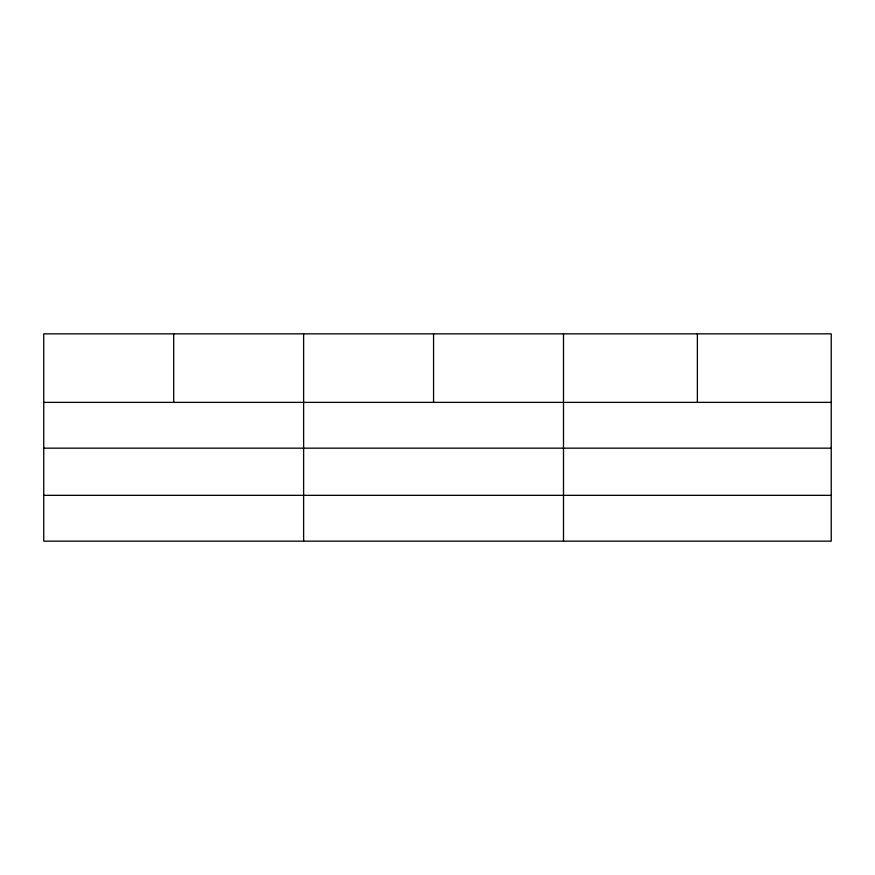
<?xml version="1.0" encoding="UTF-8"?>
<svg xmlns="http://www.w3.org/2000/svg" width="875" height="875" viewBox="0 0 875 875"><rect width="100%" height="100%" fill="white"/><g stroke="black" fill="none" stroke-linecap="round" stroke-linejoin="round"><path stroke-width="1.31" d="M831.25 448.164L831.25 333.845L43.75 333.845L43.75 541.155L831.25 541.155L831.25 448.164L43.75 448.164M43.75 402.369L831.25 402.369M43.75 495.348L831.25 495.348M697.375 333.845L697.375 402.369M563.5 333.845L563.5 541.155M433.562 333.845L433.562 402.369M303.625 333.845L303.625 541.155M173.688 333.845L173.688 402.369"/></g></svg>
